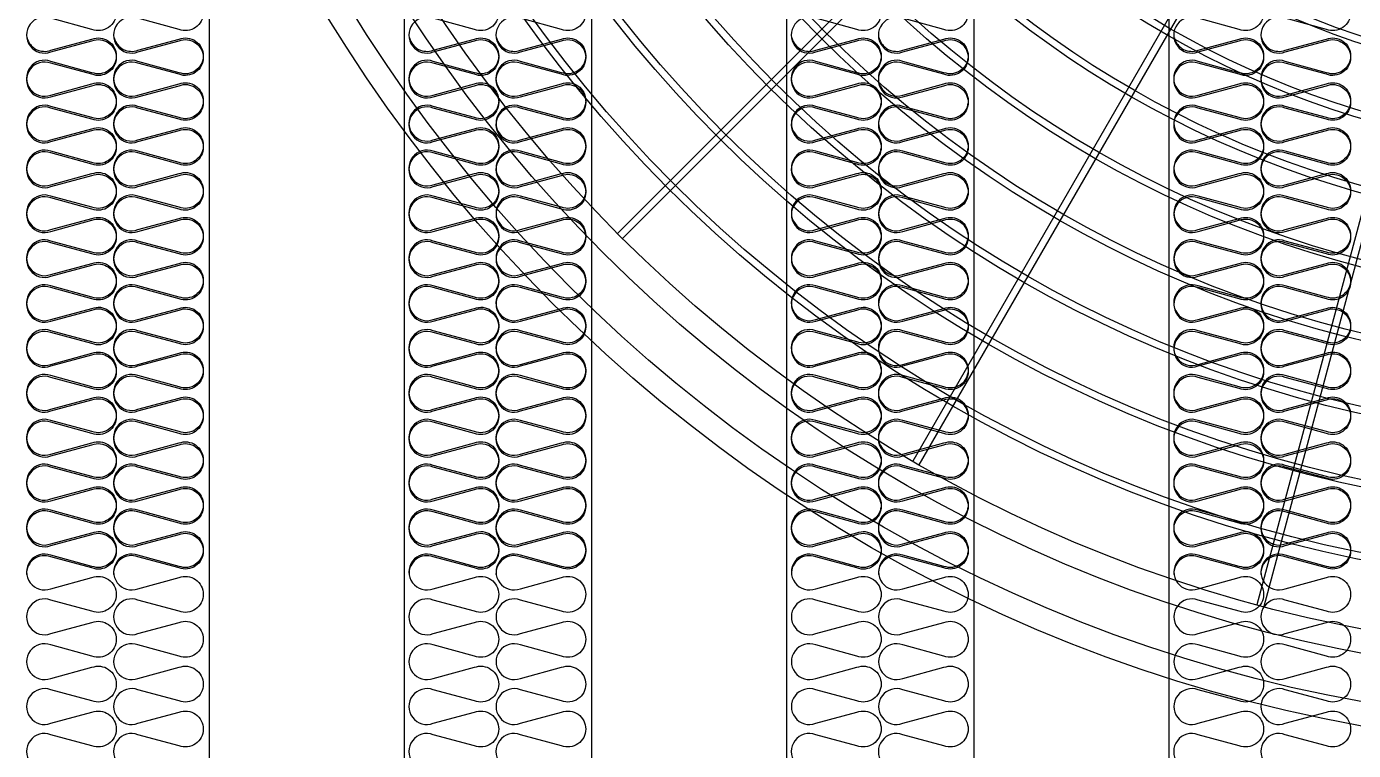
# Model space of a CAD drawing. Header units: millimetres. Extents: x 1723 to 33835, y 1764 to 24472.
# Drawn here: x 5948 to 7010, y 10073 to 10652 of the extents above; entities that cross this region are included whole.
import ezdxf

# ---------------------------------------------------------------- set-up
doc = ezdxf.new("R2010")
doc.units = ezdxf.units.MM
doc.layers.add('SMS', color=220, linetype='Continuous')
doc.layers.add('냉각탑', color=4, linetype='Continuous')

# ---------------------------------------------------------------- blocks, each defined once
blk = doc.blocks.new('A$C1FB73ED1')
for p, q in [((1233.4, 1237.6), (429.4, 433.6)), ((1237.6, 1233.4), (433.6, 429.4)), ((1245.9, 1227), (677.4, 242.3)), ((1251.1, 1224), (682.6, 239.3)), ((1260.8, 1220), (966.5, 121.7)), ((1266.6, 1218.4), (972.3, 120.1))]:
    blk.add_line(p, q)
for radius in [1280, 1260, 1220, 1200]:
    blk.add_circle((1280, 1280), radius)
at = {"ltscale": 5}
for radius in [1143, 1137, 1083, 1077, 1023, 1017, 963, 957, 903, 897, 843, 837, 783, 777, 723, 717]:
    blk.add_circle((1280, 1280), radius, dxfattribs=at)
blk = doc.blocks.new('3')
at = {"color": 7}
for p, q in [((6094.4, 13129.5), (6094.4, 9651.5)), ((6250.4, 13129.5), (6250.4, 9651.5)), ((6400.4, 13129.5), (6400.4, 9651.5)), ((6556.4, 13129.5), (6556.4, 9651.5)), ((6706.4, 13129.5), (6706.4, 9651.5)), ((6862.4, 13129.5), (6862.4, 9651.5))]:
    blk.add_line(p, q, dxfattribs=at)
at = {"layer": 'SMS', "color": 5, "elevation": 0}
for points in [[(6020.2, 10663.1, -0.524856), (6000.7, 10649.7), (5967.8, 10658.6, 1.449198), (5967.8, 10631.7), (6000.7, 10640.6, -0.524856), (6020.2, 10627.2, -0.524856), (6000.7, 10613.8), (5967.8, 10622.7, 1.449198), (5967.8, 10595.8), (6000.7, 10604.7, -0.524856), (6020.2, 10591.3, -0.524856), (6000.7, 10577.9), (5967.8, 10586.8, 1.449198), (5967.8, 10559.9), (6000.7, 10568.8, -0.524856), (6020.2, 10555.4, -0.524856), (6000.7, 10541.9), (5967.8, 10550.9, 1.449198), (5967.8, 10524), (6000.7, 10532.9, -0.524856), (6020.2, 10519.5, -0.524856), (6000.7, 10506), (5967.8, 10514.9, 1.449198), (5967.8, 10488.1), (6000.7, 10497, -0.524856), (6020.2, 10483.6, -0.524856), (6000.7, 10470.1), (5967.8, 10479, 1.449198), (5967.8, 10452.2), (6000.7, 10461.1, -0.524856), (6020.2, 10447.6, -0.524856), (6000.7, 10434.2), (5967.8, 10443.1, 1.449198), (5967.8, 10416.3), (6000.7, 10425.2, -0.524856), (6020.2, 10411.7, -0.524856), (6000.7, 10398.3), (5967.8, 10407.2, 1.449198), (5967.8, 10380.4), (6000.7, 10389.3, -0.524856), (6020.2, 10375.8, -0.524856), (6000.7, 10362.4), (5967.8, 10371.3, 1.449198), (5967.8, 10344.4), (6000.7, 10353.3, -0.524856), (6020.2, 10339.9, -0.524856), (6000.7, 10326.5), (5967.8, 10335.4, 1.449198), (5967.8, 10308.5), (6000.7, 10317.4, -0.524856), (6020.2, 10304, -0.524856), (6000.7, 10290.6), (5967.8, 10299.5, 1.449198), (5967.8, 10272.6), (6000.7, 10281.5, -0.524856), (6020.2, 10268.1, -0.524856), (6000.7, 10254.7), (5967.8, 10263.6, 0.440524), (5948.9, 10254, 0.440524)], [(6089.8, 10663.1, -0.524856), (6070.4, 10649.7), (6037.5, 10658.6, 1.449198), (6037.5, 10631.7), (6070.4, 10640.6, -0.524856), (6089.8, 10627.2, -0.524856), (6070.4, 10613.8), (6037.5, 10622.7, 1.449198), (6037.5, 10595.8), (6070.4, 10604.7, -0.524856), (6089.8, 10591.3, -0.524856), (6070.4, 10577.9), (6037.5, 10586.8, 1.449198), (6037.5, 10559.9), (6070.4, 10568.8, -0.524856), (6089.8, 10555.4, -0.524856), (6070.4, 10541.9), (6037.5, 10550.9, 1.449198), (6037.5, 10524), (6070.4, 10532.9, -0.524856), (6089.8, 10519.5, -0.524856), (6070.4, 10506), (6037.5, 10514.9, 1.449198), (6037.5, 10488.1), (6070.4, 10497, -0.524856), (6089.8, 10483.6, -0.524856), (6070.4, 10470.1), (6037.5, 10479, 1.449198), (6037.5, 10452.2), (6070.4, 10461.1, -0.524856), (6089.8, 10447.6, -0.524856), (6070.4, 10434.2), (6037.5, 10443.1, 1.449198), (6037.5, 10416.3), (6070.4, 10425.2, -0.524856), (6089.8, 10411.7, -0.524856), (6070.4, 10398.3), (6037.5, 10407.2, 1.449198), (6037.5, 10380.4), (6070.4, 10389.3, -0.524856), (6089.8, 10375.8, -0.524856), (6070.4, 10362.4), (6037.5, 10371.3, 1.449198), (6037.5, 10344.4), (6070.4, 10353.3, -0.524856), (6089.8, 10339.9, -0.524856), (6070.4, 10326.5), (6037.5, 10335.4, 1.449198), (6037.5, 10308.5), (6070.4, 10317.4, -0.524856), (6089.8, 10304, -0.524856), (6070.4, 10290.6), (6037.5, 10299.5, 1.449198), (6037.5, 10272.6), (6070.4, 10281.5, -0.524856), (6089.8, 10268.1, -0.524856), (6070.4, 10254.7), (6037.5, 10263.6, 0.440524), (6018.5, 10254, 0.440524)], [(6326.2, 10663.1, -0.524856), (6306.7, 10649.7), (6273.8, 10658.6, 1.449198), (6273.8, 10631.7), (6306.7, 10640.6, -0.524856), (6326.2, 10627.2, -0.524856), (6306.7, 10613.8), (6273.8, 10622.7, 1.449198), (6273.8, 10595.8), (6306.7, 10604.7, -0.524856), (6326.2, 10591.3, -0.524856), (6306.7, 10577.9), (6273.8, 10586.8, 1.449198), (6273.8, 10559.9), (6306.7, 10568.8, -0.524856), (6326.2, 10555.4, -0.524856), (6306.7, 10541.9), (6273.8, 10550.9, 1.449198), (6273.8, 10524), (6306.7, 10532.9, -0.524856), (6326.2, 10519.5, -0.524856), (6306.7, 10506), (6273.8, 10514.9, 1.449198), (6273.8, 10488.1), (6306.7, 10497, -0.524856), (6326.2, 10483.6, -0.524856), (6306.7, 10470.1), (6273.8, 10479, 1.449198), (6273.8, 10452.2), (6306.7, 10461.1, -0.524856), (6326.2, 10447.6, -0.524856), (6306.7, 10434.2), (6273.8, 10443.1, 1.449198), (6273.8, 10416.3), (6306.7, 10425.2, -0.524856), (6326.2, 10411.7, -0.524856), (6306.7, 10398.3), (6273.8, 10407.2, 1.449198), (6273.8, 10380.4), (6306.7, 10389.3, -0.524856), (6326.2, 10375.8, -0.524856), (6306.7, 10362.4), (6273.8, 10371.3, 1.449198), (6273.8, 10344.4), (6306.7, 10353.3, -0.524856), (6326.2, 10339.9, -0.524856), (6306.7, 10326.5), (6273.8, 10335.4, 1.449198), (6273.8, 10308.5), (6306.7, 10317.4, -0.524856), (6326.2, 10304, -0.524856), (6306.7, 10290.6), (6273.8, 10299.5, 1.449198), (6273.8, 10272.6), (6306.7, 10281.5, -0.524856), (6326.2, 10268.1, -0.524856), (6306.7, 10254.7), (6273.8, 10263.6, 0.440524), (6254.9, 10254, 0.440524)], [(6395.8, 10663.1, -0.524856), (6376.4, 10649.7), (6343.5, 10658.6, 1.449198), (6343.5, 10631.7), (6376.4, 10640.6, -0.524856), (6395.8, 10627.2, -0.524856), (6376.4, 10613.8), (6343.5, 10622.7, 1.449198), (6343.5, 10595.8), (6376.4, 10604.7, -0.524856), (6395.8, 10591.3, -0.524856), (6376.4, 10577.9), (6343.5, 10586.8, 1.449198), (6343.5, 10559.9), (6376.4, 10568.8, -0.524856), (6395.8, 10555.4, -0.524856), (6376.4, 10541.9), (6343.5, 10550.9, 1.449198), (6343.5, 10524), (6376.4, 10532.9, -0.524856), (6395.8, 10519.5, -0.524856), (6376.4, 10506), (6343.5, 10514.9, 1.449198), (6343.5, 10488.1), (6376.4, 10497, -0.524856), (6395.8, 10483.6, -0.524856), (6376.4, 10470.1), (6343.5, 10479, 1.449198), (6343.5, 10452.2), (6376.4, 10461.1, -0.524856), (6395.8, 10447.6, -0.524856), (6376.4, 10434.2), (6343.5, 10443.1, 1.449198), (6343.5, 10416.3), (6376.4, 10425.2, -0.524856), (6395.8, 10411.7, -0.524856), (6376.4, 10398.3), (6343.5, 10407.2, 1.449198), (6343.5, 10380.4), (6376.4, 10389.3, -0.524856), (6395.8, 10375.8, -0.524856), (6376.4, 10362.4), (6343.5, 10371.3, 1.449198), (6343.5, 10344.4), (6376.4, 10353.3, -0.524856), (6395.8, 10339.9, -0.524856), (6376.4, 10326.5), (6343.5, 10335.4, 1.449198), (6343.5, 10308.5), (6376.4, 10317.4, -0.524856), (6395.8, 10304, -0.524856), (6376.4, 10290.6), (6343.5, 10299.5, 1.449198), (6343.5, 10272.6), (6376.4, 10281.5, -0.524856), (6395.8, 10268.1, -0.524856), (6376.4, 10254.7), (6343.5, 10263.6, 0.440524), (6324.5, 10254, 0.440524)], [(6632.2, 10663.1, -0.524856), (6612.7, 10649.7), (6579.8, 10658.6, 1.449198), (6579.8, 10631.7), (6612.7, 10640.6, -0.524856), (6632.2, 10627.2, -0.524856), (6612.7, 10613.8), (6579.8, 10622.7, 1.449198), (6579.8, 10595.8), (6612.7, 10604.7, -0.524856), (6632.2, 10591.3, -0.524856), (6612.7, 10577.9), (6579.8, 10586.8, 1.449198), (6579.8, 10559.9), (6612.7, 10568.8, -0.524856), (6632.2, 10555.4, -0.524856), (6612.7, 10541.9), (6579.8, 10550.9, 1.449198), (6579.8, 10524), (6612.7, 10532.9, -0.524856), (6632.2, 10519.5, -0.524856), (6612.7, 10506), (6579.8, 10514.9, 1.449198), (6579.8, 10488.1), (6612.7, 10497, -0.524856), (6632.2, 10483.6, -0.524856), (6612.7, 10470.1), (6579.8, 10479, 1.449198), (6579.8, 10452.2), (6612.7, 10461.1, -0.524856), (6632.2, 10447.6, -0.524856), (6612.7, 10434.2), (6579.8, 10443.1, 1.449198), (6579.8, 10416.3), (6612.7, 10425.2, -0.524856), (6632.2, 10411.7, -0.524856), (6612.7, 10398.3), (6579.8, 10407.2, 1.449198), (6579.8, 10380.4), (6612.7, 10389.3, -0.524856), (6632.2, 10375.8, -0.524856), (6612.7, 10362.4), (6579.8, 10371.3, 1.449198), (6579.8, 10344.4), (6612.7, 10353.3, -0.524856), (6632.2, 10339.9, -0.524856), (6612.7, 10326.5), (6579.8, 10335.4, 1.449198), (6579.8, 10308.5), (6612.7, 10317.4, -0.524856), (6632.2, 10304, -0.524856), (6612.7, 10290.6), (6579.8, 10299.5, 1.449198), (6579.8, 10272.6), (6612.7, 10281.5, -0.524856), (6632.2, 10268.1, -0.524856), (6612.7, 10254.7), (6579.8, 10263.6, 0.440524), (6560.9, 10254, 0.440524)], [(6701.8, 10663.1, -0.524856), (6682.4, 10649.7), (6649.5, 10658.6, 1.449198), (6649.5, 10631.7), (6682.4, 10640.6, -0.524856), (6701.8, 10627.2, -0.524856), (6682.4, 10613.8), (6649.5, 10622.7, 1.449198), (6649.5, 10595.8), (6682.4, 10604.7, -0.524856), (6701.8, 10591.3, -0.524856), (6682.4, 10577.9), (6649.5, 10586.8, 1.449198), (6649.5, 10559.9), (6682.4, 10568.8, -0.524856), (6701.8, 10555.4, -0.524856), (6682.4, 10541.9), (6649.5, 10550.9, 1.449198), (6649.5, 10524), (6682.4, 10532.9, -0.524856), (6701.8, 10519.5, -0.524856), (6682.4, 10506), (6649.5, 10514.9, 1.449198), (6649.5, 10488.1), (6682.4, 10497, -0.524856), (6701.8, 10483.6, -0.524856), (6682.4, 10470.1), (6649.5, 10479, 1.449198), (6649.5, 10452.2), (6682.4, 10461.1, -0.524856), (6701.8, 10447.6, -0.524856), (6682.4, 10434.2), (6649.5, 10443.1, 1.449198), (6649.5, 10416.3), (6682.4, 10425.2, -0.524856), (6701.8, 10411.7, -0.524856), (6682.4, 10398.3), (6649.5, 10407.2, 1.449198), (6649.5, 10380.4), (6682.4, 10389.3, -0.524856), (6701.8, 10375.8, -0.524856), (6682.4, 10362.4), (6649.5, 10371.3, 1.449198), (6649.5, 10344.4), (6682.4, 10353.3, -0.524856), (6701.8, 10339.9, -0.524856), (6682.4, 10326.5), (6649.5, 10335.4, 1.449198), (6649.5, 10308.5), (6682.4, 10317.4, -0.524856), (6701.8, 10304, -0.524856), (6682.4, 10290.6), (6649.5, 10299.5, 1.449198), (6649.5, 10272.6), (6682.4, 10281.5, -0.524856), (6701.8, 10268.1, -0.524856), (6682.4, 10254.7), (6649.5, 10263.6, 0.440524), (6630.5, 10254, 0.440524)], [(6938.2, 10663.1, -0.524856), (6918.7, 10649.7), (6885.8, 10658.6, 1.449198), (6885.8, 10631.7), (6918.7, 10640.6, -0.524856), (6938.2, 10627.2, -0.524856), (6918.7, 10613.8), (6885.8, 10622.7, 1.449198), (6885.8, 10595.8), (6918.7, 10604.7, -0.524856), (6938.2, 10591.3, -0.524856), (6918.7, 10577.9), (6885.8, 10586.8, 1.449198), (6885.8, 10559.9), (6918.7, 10568.8, -0.524856), (6938.2, 10555.4, -0.524856), (6918.7, 10541.9), (6885.8, 10550.9, 1.449198), (6885.8, 10524), (6918.7, 10532.9, -0.524856), (6938.2, 10519.5, -0.524856), (6918.7, 10506), (6885.8, 10514.9, 1.449198), (6885.8, 10488.1), (6918.7, 10497, -0.524856), (6938.2, 10483.6, -0.524856), (6918.7, 10470.1), (6885.8, 10479, 1.449198), (6885.8, 10452.2), (6918.7, 10461.1, -0.524856), (6938.2, 10447.6, -0.524856), (6918.7, 10434.2), (6885.8, 10443.1, 1.449198), (6885.8, 10416.3), (6918.7, 10425.2, -0.524856), (6938.2, 10411.7, -0.524856), (6918.7, 10398.3), (6885.8, 10407.2, 1.449198), (6885.8, 10380.4), (6918.7, 10389.3, -0.524856), (6938.2, 10375.8, -0.524856), (6918.7, 10362.4), (6885.8, 10371.3, 1.449198), (6885.8, 10344.4), (6918.7, 10353.3, -0.524856), (6938.2, 10339.9, -0.524856), (6918.7, 10326.5), (6885.8, 10335.4, 1.449198), (6885.8, 10308.5), (6918.7, 10317.4, -0.524856), (6938.2, 10304, -0.524856), (6918.7, 10290.6), (6885.8, 10299.5, 1.449198), (6885.8, 10272.6), (6918.7, 10281.5, -0.524856), (6938.2, 10268.1, -0.524856), (6918.7, 10254.7), (6885.8, 10263.6, 0.440524), (6866.9, 10254, 0.440524)], [(7007.8, 10663.1, -0.524856), (6988.4, 10649.7), (6955.5, 10658.6, 1.449198), (6955.5, 10631.7), (6988.4, 10640.6, -0.524856), (7007.8, 10627.2, -0.524856), (6988.4, 10613.8), (6955.5, 10622.7, 1.449198), (6955.5, 10595.8), (6988.4, 10604.7, -0.524856), (7007.8, 10591.3, -0.524856), (6988.4, 10577.9), (6955.5, 10586.8, 1.449198), (6955.5, 10559.9), (6988.4, 10568.8, -0.524856), (7007.8, 10555.4, -0.524856), (6988.4, 10541.9), (6955.5, 10550.9, 1.449198), (6955.5, 10524), (6988.4, 10532.9, -0.524856), (7007.8, 10519.5, -0.524856), (6988.4, 10506), (6955.5, 10514.9, 1.449198), (6955.5, 10488.1), (6988.4, 10497, -0.524856), (7007.8, 10483.6, -0.524856), (6988.4, 10470.1), (6955.5, 10479, 1.449198), (6955.5, 10452.2), (6988.4, 10461.1, -0.524856), (7007.8, 10447.6, -0.524856), (6988.4, 10434.2), (6955.5, 10443.1, 1.449198), (6955.5, 10416.3), (6988.4, 10425.2, -0.524856), (7007.8, 10411.7, -0.524856), (6988.4, 10398.3), (6955.5, 10407.2, 1.449198), (6955.5, 10380.4), (6988.4, 10389.3, -0.524856), (7007.8, 10375.8, -0.524856), (6988.4, 10362.4), (6955.5, 10371.3, 1.449198), (6955.5, 10344.4), (6988.4, 10353.3, -0.524856), (7007.8, 10339.9, -0.524856), (6988.4, 10326.5), (6955.5, 10335.4, 1.449198), (6955.5, 10308.5), (6988.4, 10317.4, -0.524856), (7007.8, 10304, -0.524856), (6988.4, 10290.6), (6955.5, 10299.5, 1.449198), (6955.5, 10272.6), (6988.4, 10281.5, -0.524856), (7007.8, 10268.1, -0.524856), (6988.4, 10254.7), (6955.5, 10263.6, 0.440524), (6936.5, 10254, 0.440524)], [(5948.8, 10642.9, 0.446849), (5967.8, 10633.1), (6000.7, 10642, -0.524856), (6020.2, 10628.6, -0.524856), (6000.7, 10615.1), (5967.8, 10624.1, 1.449198), (5967.8, 10597.2), (6000.7, 10606.1, -0.524856), (6020.2, 10592.7, -0.524856), (6000.7, 10579.2), (5967.8, 10588.1, 1.449198), (5967.8, 10561.3), (6000.7, 10570.2, -0.524856), (6020.2, 10556.8, -0.524856), (6000.7, 10543.3), (5967.8, 10552.2, 1.449198), (5967.8, 10525.4), (6000.7, 10534.3, -0.524856), (6020.2, 10520.8, -0.524856), (6000.7, 10507.4), (5967.8, 10516.3, 1.449198), (5967.8, 10489.5), (6000.7, 10498.4, -0.524856), (6020.2, 10484.9, -0.524856), (6000.7, 10471.5), (5967.8, 10480.4, 1.449198), (5967.8, 10453.6), (6000.7, 10462.5, -0.524856), (6020.2, 10449, -0.524856), (6000.7, 10435.6), (5967.8, 10444.5, 1.449198), (5967.8, 10417.6), (6000.7, 10426.5, -0.524856), (6020.2, 10413.1, -0.524856), (6000.7, 10399.7), (5967.8, 10408.6, 1.449198), (5967.8, 10381.7), (6000.7, 10390.6, -0.524856), (6020.2, 10377.2, -0.524856), (6000.7, 10363.8), (5967.8, 10372.7, 1.449198), (5967.8, 10345.8), (6000.7, 10354.7, -0.524856), (6020.2, 10341.3, -0.524856), (6000.7, 10327.9), (5967.8, 10336.8, 1.449198), (5967.8, 10309.9), (6000.7, 10318.8, -0.524856), (6020.2, 10305.4, -0.524856), (6000.7, 10292), (5967.8, 10300.9, 1.449198), (5967.8, 10274), (6000.7, 10282.9, -0.524856), (6020.2, 10269.5, -0.524856), (6000.7, 10256), (5967.8, 10265, 1.449198), (5967.8, 10238.1), (6000.7, 10247, -0.524856), (6020.2, 10233.6, -0.524856), (6000.7, 10220.1), (5967.8, 10229, 1.449198), (5967.8, 10202.2), (6000.7, 10211.1, -0.524856), (6020.2, 10197.7, -0.524856), (6000.7, 10184.2), (5967.8, 10193.1, 1.449198), (5967.8, 10166.3), (6000.7, 10175.2, -0.524856), (6020.2, 10161.7, -0.524856), (6000.7, 10148.3), (5967.8, 10157.2, 1.449198), (5967.8, 10130.4), (6000.7, 10139.3, -0.524856), (6020.2, 10125.8, -0.524856), (6000.7, 10112.4), (5967.8, 10121.3, 1.449198), (5967.8, 10094.5), (6000.7, 10103.4, -0.524856), (6020.2, 10089.9, -0.524856), (6000.7, 10076.5), (5967.8, 10085.4, 1.449198), (5967.8, 10058.5)], [(6018.5, 10642.9, 0.446849), (6037.5, 10633.1), (6070.4, 10642, -0.524856), (6089.8, 10628.6, -0.524856), (6070.4, 10615.1), (6037.5, 10624.1, 1.449198), (6037.5, 10597.2), (6070.4, 10606.1, -0.524856), (6089.8, 10592.7, -0.524856), (6070.4, 10579.2), (6037.5, 10588.1, 1.449198), (6037.5, 10561.3), (6070.4, 10570.2, -0.524856), (6089.8, 10556.8, -0.524856), (6070.4, 10543.3), (6037.5, 10552.2, 1.449198), (6037.5, 10525.4), (6070.4, 10534.3, -0.524856), (6089.8, 10520.8, -0.524856), (6070.4, 10507.4), (6037.5, 10516.3, 1.449198), (6037.5, 10489.5), (6070.4, 10498.4, -0.524856), (6089.8, 10484.9, -0.524856), (6070.4, 10471.5), (6037.5, 10480.4, 1.449198), (6037.5, 10453.6), (6070.4, 10462.5, -0.524856), (6089.8, 10449, -0.524856), (6070.4, 10435.6), (6037.5, 10444.5, 1.449198), (6037.5, 10417.6), (6070.4, 10426.5, -0.524856), (6089.8, 10413.1, -0.524856), (6070.4, 10399.7), (6037.5, 10408.6, 1.449198), (6037.5, 10381.7), (6070.4, 10390.6, -0.524856), (6089.8, 10377.2, -0.524856), (6070.4, 10363.8), (6037.5, 10372.7, 1.449198), (6037.5, 10345.8), (6070.4, 10354.7, -0.524856), (6089.8, 10341.3, -0.524856), (6070.4, 10327.9), (6037.5, 10336.8, 1.449198), (6037.5, 10309.9), (6070.4, 10318.8, -0.524856), (6089.8, 10305.4, -0.524856), (6070.4, 10292), (6037.5, 10300.9, 1.449198), (6037.5, 10274), (6070.4, 10282.9, -0.524856), (6089.8, 10269.5, -0.524856), (6070.4, 10256), (6037.5, 10265, 1.449198), (6037.5, 10238.1), (6070.4, 10247, -0.524856), (6089.8, 10233.6, -0.524856), (6070.4, 10220.1), (6037.5, 10229, 1.449198), (6037.5, 10202.2), (6070.4, 10211.1, -0.524856), (6089.8, 10197.7, -0.524856), (6070.4, 10184.2), (6037.5, 10193.1, 1.449198), (6037.5, 10166.3), (6070.4, 10175.2, -0.524856), (6089.8, 10161.7, -0.524856), (6070.4, 10148.3), (6037.5, 10157.2, 1.449198), (6037.5, 10130.4), (6070.4, 10139.3, -0.524856), (6089.8, 10125.8, -0.524856), (6070.4, 10112.4), (6037.5, 10121.3, 1.449198), (6037.5, 10094.5), (6070.4, 10103.4, -0.524856), (6089.8, 10089.9, -0.524856), (6070.4, 10076.5), (6037.5, 10085.4, 1.449198), (6037.5, 10058.5)], [(6254.8, 10642.9, 0.446849), (6273.8, 10633.1), (6306.7, 10642, -0.524856), (6326.2, 10628.6, -0.524856), (6306.7, 10615.1), (6273.8, 10624.1, 1.449198), (6273.8, 10597.2), (6306.7, 10606.1, -0.524856), (6326.2, 10592.7, -0.524856), (6306.7, 10579.2), (6273.8, 10588.1, 1.449198), (6273.8, 10561.3), (6306.7, 10570.2, -0.524856), (6326.2, 10556.8, -0.524856), (6306.7, 10543.3), (6273.8, 10552.2, 1.449198), (6273.8, 10525.4), (6306.7, 10534.3, -0.524856), (6326.2, 10520.8, -0.524856), (6306.7, 10507.4), (6273.8, 10516.3, 1.449198), (6273.8, 10489.5), (6306.7, 10498.4, -0.524856), (6326.2, 10484.9, -0.524856), (6306.7, 10471.5), (6273.8, 10480.4, 1.449198), (6273.8, 10453.6), (6306.7, 10462.5, -0.524856), (6326.2, 10449, -0.524856), (6306.7, 10435.6), (6273.8, 10444.5, 1.449198), (6273.8, 10417.6), (6306.7, 10426.5, -0.524856), (6326.2, 10413.1, -0.524856), (6306.7, 10399.7), (6273.8, 10408.6, 1.449198), (6273.8, 10381.7), (6306.7, 10390.6, -0.524856), (6326.2, 10377.2, -0.524856), (6306.7, 10363.8), (6273.8, 10372.7, 1.449198), (6273.8, 10345.8), (6306.7, 10354.7, -0.524856), (6326.2, 10341.3, -0.524856), (6306.7, 10327.9), (6273.8, 10336.8, 1.449198), (6273.8, 10309.9), (6306.7, 10318.8, -0.524856), (6326.2, 10305.4, -0.524856), (6306.7, 10292), (6273.8, 10300.9, 1.449198), (6273.8, 10274), (6306.7, 10282.9, -0.524856), (6326.2, 10269.5, -0.524856), (6306.7, 10256), (6273.8, 10265, 1.449198), (6273.8, 10238.1), (6306.7, 10247, -0.524856), (6326.2, 10233.6, -0.524856), (6306.7, 10220.1), (6273.8, 10229, 1.449198), (6273.8, 10202.2), (6306.7, 10211.1, -0.524856), (6326.2, 10197.7, -0.524856), (6306.7, 10184.2), (6273.8, 10193.1, 1.449198), (6273.8, 10166.3), (6306.7, 10175.2, -0.524856), (6326.2, 10161.7, -0.524856), (6306.7, 10148.3), (6273.8, 10157.2, 1.449198), (6273.8, 10130.4), (6306.7, 10139.3, -0.524856), (6326.2, 10125.8, -0.524856), (6306.7, 10112.4), (6273.8, 10121.3, 1.449198), (6273.8, 10094.5), (6306.7, 10103.4, -0.524856), (6326.2, 10089.9, -0.524856), (6306.7, 10076.5), (6273.8, 10085.4, 1.449198), (6273.8, 10058.5)], [(6324.5, 10642.9, 0.446849), (6343.5, 10633.1), (6376.4, 10642, -0.524856), (6395.8, 10628.6, -0.524856), (6376.4, 10615.1), (6343.5, 10624.1, 1.449198), (6343.5, 10597.2), (6376.4, 10606.1, -0.524856), (6395.8, 10592.7, -0.524856), (6376.4, 10579.2), (6343.5, 10588.1, 1.449198), (6343.5, 10561.3), (6376.4, 10570.2, -0.524856), (6395.8, 10556.8, -0.524856), (6376.4, 10543.3), (6343.5, 10552.2, 1.449198), (6343.5, 10525.4), (6376.4, 10534.3, -0.524856), (6395.8, 10520.8, -0.524856), (6376.4, 10507.4), (6343.5, 10516.3, 1.449198), (6343.5, 10489.5), (6376.4, 10498.4, -0.524856), (6395.8, 10484.9, -0.524856), (6376.4, 10471.5), (6343.5, 10480.4, 1.449198), (6343.5, 10453.6), (6376.4, 10462.5, -0.524856), (6395.8, 10449, -0.524856), (6376.4, 10435.6), (6343.5, 10444.5, 1.449198), (6343.5, 10417.6), (6376.4, 10426.5, -0.524856), (6395.8, 10413.1, -0.524856), (6376.4, 10399.7), (6343.5, 10408.6, 1.449198), (6343.5, 10381.7), (6376.4, 10390.6, -0.524856), (6395.8, 10377.2, -0.524856), (6376.4, 10363.8), (6343.5, 10372.7, 1.449198), (6343.5, 10345.8), (6376.4, 10354.7, -0.524856), (6395.8, 10341.3, -0.524856), (6376.4, 10327.9), (6343.5, 10336.8, 1.449198), (6343.5, 10309.9), (6376.4, 10318.8, -0.524856), (6395.8, 10305.4, -0.524856), (6376.4, 10292), (6343.5, 10300.9, 1.449198), (6343.5, 10274), (6376.4, 10282.9, -0.524856), (6395.8, 10269.5, -0.524856), (6376.4, 10256), (6343.5, 10265, 1.449198), (6343.5, 10238.1), (6376.4, 10247, -0.524856), (6395.8, 10233.6, -0.524856), (6376.4, 10220.1), (6343.5, 10229, 1.449198), (6343.5, 10202.2), (6376.4, 10211.1, -0.524856), (6395.8, 10197.7, -0.524856), (6376.4, 10184.2), (6343.5, 10193.1, 1.449198), (6343.5, 10166.3), (6376.4, 10175.2, -0.524856), (6395.8, 10161.7, -0.524856), (6376.4, 10148.3), (6343.5, 10157.2, 1.449198), (6343.5, 10130.4), (6376.4, 10139.3, -0.524856), (6395.8, 10125.8, -0.524856), (6376.4, 10112.4), (6343.5, 10121.3, 1.449198), (6343.5, 10094.5), (6376.4, 10103.4, -0.524856), (6395.8, 10089.9, -0.524856), (6376.4, 10076.5), (6343.5, 10085.4, 1.449198), (6343.5, 10058.5)], [(6560.8, 10642.9, 0.446849), (6579.8, 10633.1), (6612.7, 10642, -0.524856), (6632.2, 10628.6, -0.524856), (6612.7, 10615.1), (6579.8, 10624.1, 1.449198), (6579.8, 10597.2), (6612.7, 10606.1, -0.524856), (6632.2, 10592.7, -0.524856), (6612.7, 10579.2), (6579.8, 10588.1, 1.449198), (6579.8, 10561.3), (6612.7, 10570.2, -0.524856), (6632.2, 10556.8, -0.524856), (6612.7, 10543.3), (6579.8, 10552.2, 1.449198), (6579.8, 10525.4), (6612.7, 10534.3, -0.524856), (6632.2, 10520.8, -0.524856), (6612.7, 10507.4), (6579.8, 10516.3, 1.449198), (6579.8, 10489.5), (6612.7, 10498.4, -0.524856), (6632.2, 10484.9, -0.524856), (6612.7, 10471.5), (6579.8, 10480.4, 1.449198), (6579.8, 10453.6), (6612.7, 10462.5, -0.524856), (6632.2, 10449, -0.524856), (6612.7, 10435.6), (6579.8, 10444.5, 1.449198), (6579.8, 10417.6), (6612.7, 10426.5, -0.524856), (6632.2, 10413.1, -0.524856), (6612.7, 10399.7), (6579.8, 10408.6, 1.449198), (6579.8, 10381.7), (6612.7, 10390.6, -0.524856), (6632.2, 10377.2, -0.524856), (6612.7, 10363.8), (6579.8, 10372.7, 1.449198), (6579.8, 10345.8), (6612.7, 10354.7, -0.524856), (6632.2, 10341.3, -0.524856), (6612.7, 10327.9), (6579.8, 10336.8, 1.449198), (6579.8, 10309.9), (6612.7, 10318.8, -0.524856), (6632.2, 10305.4, -0.524856), (6612.7, 10292), (6579.8, 10300.9, 1.449198), (6579.8, 10274), (6612.7, 10282.9, -0.524856), (6632.2, 10269.5, -0.524856), (6612.7, 10256), (6579.8, 10265, 1.449198), (6579.8, 10238.1), (6612.7, 10247, -0.524856), (6632.2, 10233.6, -0.524856), (6612.7, 10220.1), (6579.8, 10229, 1.449198), (6579.8, 10202.2), (6612.7, 10211.1, -0.524856), (6632.2, 10197.7, -0.524856), (6612.7, 10184.2), (6579.8, 10193.1, 1.449198), (6579.8, 10166.3), (6612.7, 10175.2, -0.524856), (6632.2, 10161.7, -0.524856), (6612.7, 10148.3), (6579.8, 10157.2, 1.449198), (6579.8, 10130.4), (6612.7, 10139.3, -0.524856), (6632.2, 10125.8, -0.524856), (6612.7, 10112.4), (6579.8, 10121.3, 1.449198), (6579.8, 10094.5), (6612.7, 10103.4, -0.524856), (6632.2, 10089.9, -0.524856), (6612.7, 10076.5), (6579.8, 10085.4, 1.449198), (6579.8, 10058.5)], [(6630.5, 10642.9, 0.446849), (6649.5, 10633.1), (6682.4, 10642, -0.524856), (6701.8, 10628.6, -0.524856), (6682.4, 10615.1), (6649.5, 10624.1, 1.449198), (6649.5, 10597.2), (6682.4, 10606.1, -0.524856), (6701.8, 10592.7, -0.524856), (6682.4, 10579.2), (6649.5, 10588.1, 1.449198), (6649.5, 10561.3), (6682.4, 10570.2, -0.524856), (6701.8, 10556.8, -0.524856), (6682.4, 10543.3), (6649.5, 10552.2, 1.449198), (6649.5, 10525.4), (6682.4, 10534.3, -0.524856), (6701.8, 10520.8, -0.524856), (6682.4, 10507.4), (6649.5, 10516.3, 1.449198), (6649.5, 10489.5), (6682.4, 10498.4, -0.524856), (6701.8, 10484.9, -0.524856), (6682.4, 10471.5), (6649.5, 10480.4, 1.449198), (6649.5, 10453.6), (6682.4, 10462.5, -0.524856), (6701.8, 10449, -0.524856), (6682.4, 10435.6), (6649.5, 10444.5, 1.449198), (6649.5, 10417.6), (6682.4, 10426.5, -0.524856), (6701.8, 10413.1, -0.524856), (6682.4, 10399.7), (6649.5, 10408.6, 1.449198), (6649.5, 10381.7), (6682.4, 10390.6, -0.524856), (6701.8, 10377.2, -0.524856), (6682.4, 10363.8), (6649.5, 10372.7, 1.449198), (6649.5, 10345.8), (6682.4, 10354.7, -0.524856), (6701.8, 10341.3, -0.524856), (6682.4, 10327.9), (6649.5, 10336.8, 1.449198), (6649.5, 10309.9), (6682.4, 10318.8, -0.524856), (6701.8, 10305.4, -0.524856), (6682.4, 10292), (6649.5, 10300.9, 1.449198), (6649.5, 10274), (6682.4, 10282.9, -0.524856), (6701.8, 10269.5, -0.524856), (6682.4, 10256), (6649.5, 10265, 1.449198), (6649.5, 10238.1), (6682.4, 10247, -0.524856), (6701.8, 10233.6, -0.524856), (6682.4, 10220.1), (6649.5, 10229, 1.449198), (6649.5, 10202.2), (6682.4, 10211.1, -0.524856), (6701.8, 10197.7, -0.524856), (6682.4, 10184.2), (6649.5, 10193.1, 1.449198), (6649.5, 10166.3), (6682.4, 10175.2, -0.524856), (6701.8, 10161.7, -0.524856), (6682.4, 10148.3), (6649.5, 10157.2, 1.449198), (6649.5, 10130.4), (6682.4, 10139.3, -0.524856), (6701.8, 10125.8, -0.524856), (6682.4, 10112.4), (6649.5, 10121.3, 1.449198), (6649.5, 10094.5), (6682.4, 10103.4, -0.524856), (6701.8, 10089.9, -0.524856), (6682.4, 10076.5), (6649.5, 10085.4, 1.449198), (6649.5, 10058.5)], [(6866.8, 10642.9, 0.446849), (6885.8, 10633.1), (6918.7, 10642, -0.524856), (6938.2, 10628.6, -0.524856), (6918.7, 10615.1), (6885.8, 10624.1, 1.449198), (6885.8, 10597.2), (6918.7, 10606.1, -0.524856), (6938.2, 10592.7, -0.524856), (6918.7, 10579.2), (6885.8, 10588.1, 1.449198), (6885.8, 10561.3), (6918.7, 10570.2, -0.524856), (6938.2, 10556.8, -0.524856), (6918.7, 10543.3), (6885.8, 10552.2, 1.449198), (6885.8, 10525.4), (6918.7, 10534.3, -0.524856), (6938.2, 10520.8, -0.524856), (6918.7, 10507.4), (6885.8, 10516.3, 1.449198), (6885.8, 10489.5), (6918.7, 10498.4, -0.524856), (6938.2, 10484.9, -0.524856), (6918.7, 10471.5), (6885.8, 10480.4, 1.449198), (6885.8, 10453.6), (6918.7, 10462.5, -0.524856), (6938.2, 10449, -0.524856), (6918.7, 10435.6), (6885.8, 10444.5, 1.449198), (6885.8, 10417.6), (6918.7, 10426.5, -0.524856), (6938.2, 10413.1, -0.524856), (6918.7, 10399.7), (6885.8, 10408.6, 1.449198), (6885.8, 10381.7), (6918.7, 10390.6, -0.524856), (6938.2, 10377.2, -0.524856), (6918.7, 10363.8), (6885.8, 10372.7, 1.449198), (6885.8, 10345.8), (6918.7, 10354.7, -0.524856), (6938.2, 10341.3, -0.524856), (6918.7, 10327.9), (6885.8, 10336.8, 1.449198), (6885.8, 10309.9), (6918.7, 10318.8, -0.524856), (6938.2, 10305.4, -0.524856), (6918.7, 10292), (6885.8, 10300.9, 1.449198), (6885.8, 10274), (6918.7, 10282.9, -0.524856), (6938.2, 10269.5, -0.524856), (6918.7, 10256), (6885.8, 10265, 1.449198), (6885.8, 10238.1), (6918.7, 10247, -0.524856), (6938.2, 10233.6, -0.524856), (6918.7, 10220.1), (6885.8, 10229, 1.449198), (6885.8, 10202.2), (6918.7, 10211.1, -0.524856), (6938.2, 10197.7, -0.524856), (6918.7, 10184.2), (6885.8, 10193.1, 1.449198), (6885.8, 10166.3), (6918.7, 10175.2, -0.524856), (6938.2, 10161.7, -0.524856), (6918.7, 10148.3), (6885.8, 10157.2, 1.449198), (6885.8, 10130.4), (6918.7, 10139.3, -0.524856), (6938.2, 10125.8, -0.524856), (6918.7, 10112.4), (6885.8, 10121.3, 1.449198), (6885.8, 10094.5), (6918.7, 10103.4, -0.524856), (6938.2, 10089.9, -0.524856), (6918.7, 10076.5), (6885.8, 10085.4, 1.449198), (6885.8, 10058.5)], [(6936.5, 10642.9, 0.446849), (6955.5, 10633.1), (6988.4, 10642, -0.524856), (7007.8, 10628.6, -0.524856), (6988.4, 10615.1), (6955.5, 10624.1, 1.449198), (6955.5, 10597.2), (6988.4, 10606.1, -0.524856), (7007.8, 10592.7, -0.524856), (6988.4, 10579.2), (6955.5, 10588.1, 1.449198), (6955.5, 10561.3), (6988.4, 10570.2, -0.524856), (7007.8, 10556.8, -0.524856), (6988.4, 10543.3), (6955.5, 10552.2, 1.449198), (6955.5, 10525.4), (6988.4, 10534.3, -0.524856), (7007.8, 10520.8, -0.524856), (6988.4, 10507.4), (6955.5, 10516.3, 1.449198), (6955.5, 10489.5), (6988.4, 10498.4, -0.524856), (7007.8, 10484.9, -0.524856), (6988.4, 10471.5), (6955.5, 10480.4, 1.449198), (6955.5, 10453.6), (6988.4, 10462.5, -0.524856), (7007.8, 10449, -0.524856), (6988.4, 10435.6), (6955.5, 10444.5, 1.449198), (6955.5, 10417.6), (6988.4, 10426.5, -0.524856), (7007.8, 10413.1, -0.524856), (6988.4, 10399.7), (6955.5, 10408.6, 1.449198), (6955.5, 10381.7), (6988.4, 10390.6, -0.524856), (7007.8, 10377.2, -0.524856), (6988.4, 10363.8), (6955.5, 10372.7, 1.449198), (6955.5, 10345.8), (6988.4, 10354.7, -0.524856), (7007.8, 10341.3, -0.524856), (6988.4, 10327.9), (6955.5, 10336.8, 1.449198), (6955.5, 10309.9), (6988.4, 10318.8, -0.524856), (7007.8, 10305.4, -0.524856), (6988.4, 10292), (6955.5, 10300.9, 1.449198), (6955.5, 10274), (6988.4, 10282.9, -0.524856), (7007.8, 10269.5, -0.524856), (6988.4, 10256), (6955.5, 10265, 1.449198), (6955.5, 10238.1), (6988.4, 10247, -0.524856), (7007.8, 10233.6, -0.524856), (6988.4, 10220.1), (6955.5, 10229, 1.449198), (6955.5, 10202.2), (6988.4, 10211.1, -0.524856), (7007.8, 10197.7, -0.524856), (6988.4, 10184.2), (6955.5, 10193.1, 1.449198), (6955.5, 10166.3), (6988.4, 10175.2, -0.524856), (7007.8, 10161.7, -0.524856), (6988.4, 10148.3), (6955.5, 10157.2, 1.449198), (6955.5, 10130.4), (6988.4, 10139.3, -0.524856), (7007.8, 10125.8, -0.524856), (6988.4, 10112.4), (6955.5, 10121.3, 1.449198), (6955.5, 10094.5), (6988.4, 10103.4, -0.524856), (7007.8, 10089.9, -0.524856), (6988.4, 10076.5), (6955.5, 10085.4, 1.449198), (6955.5, 10058.5)], [(5967.8, 10263.6, 1.449198), (5967.8, 10236.7), (6000.7, 10245.6, -0.524856), (6020.2, 10232.2, -0.524856), (6000.7, 10218.8), (5967.8, 10227.7, 0.54148), (5948.4, 10213.5, 0.54148)], [(6037.5, 10263.6, 1.449198), (6037.5, 10236.7), (6070.4, 10245.6, -0.524856), (6089.8, 10232.2, -0.524856), (6070.4, 10218.8), (6037.5, 10227.7, 0.54148), (6018, 10213.5, 0.54148)], [(6273.8, 10263.6, 1.449198), (6273.8, 10236.7), (6306.7, 10245.6, -0.524856), (6326.2, 10232.2, -0.524856), (6306.7, 10218.8), (6273.8, 10227.7, 0.54148), (6254.4, 10213.5, 0.54148)], [(6343.5, 10263.6, 1.449198), (6343.5, 10236.7), (6376.4, 10245.6, -0.524856), (6395.8, 10232.2, -0.524856), (6376.4, 10218.8), (6343.5, 10227.7, 0.54148), (6324, 10213.5, 0.54148)], [(6579.8, 10263.6, 1.449198), (6579.8, 10236.7), (6612.7, 10245.6, -0.524856), (6632.2, 10232.2, -0.524856), (6612.7, 10218.8), (6579.8, 10227.7, 0.54148), (6560.4, 10213.5, 0.54148)], [(6649.5, 10263.6, 1.449198), (6649.5, 10236.7), (6682.4, 10245.6, -0.524856), (6701.8, 10232.2, -0.524856), (6682.4, 10218.8), (6649.5, 10227.7, 0.54148), (6630, 10213.5, 0.54148)], [(6885.8, 10263.6, 1.449198), (6885.8, 10236.7), (6918.7, 10245.6, -0.524856), (6938.2, 10232.2, -0.524856), (6918.7, 10218.8), (6885.8, 10227.7, 0.54148), (6866.4, 10213.5, 0.54148)], [(6955.5, 10263.6, 1.449198), (6955.5, 10236.7), (6988.4, 10245.6, -0.524856), (7007.8, 10232.2, -0.524856), (6988.4, 10218.8), (6955.5, 10227.7, 0.54148), (6936, 10213.5, 0.54148)]]:
    blk.add_lwpolyline(points, format="xyb", dxfattribs=at)
at = {"layer": '냉각탑', "xscale": 0.9523437499999998, "yscale": 0.9523437499999998, "zscale": 0.9523437499999998}
blk.add_blockref('A$C1FB73ED1', (6012.3, 10073.5), dxfattribs=at)

msp = doc.modelspace()

# ---------------------------------------------------------------- block references
msp.add_blockref('3', (0, 0))

doc.saveas('drawing.dxf')
